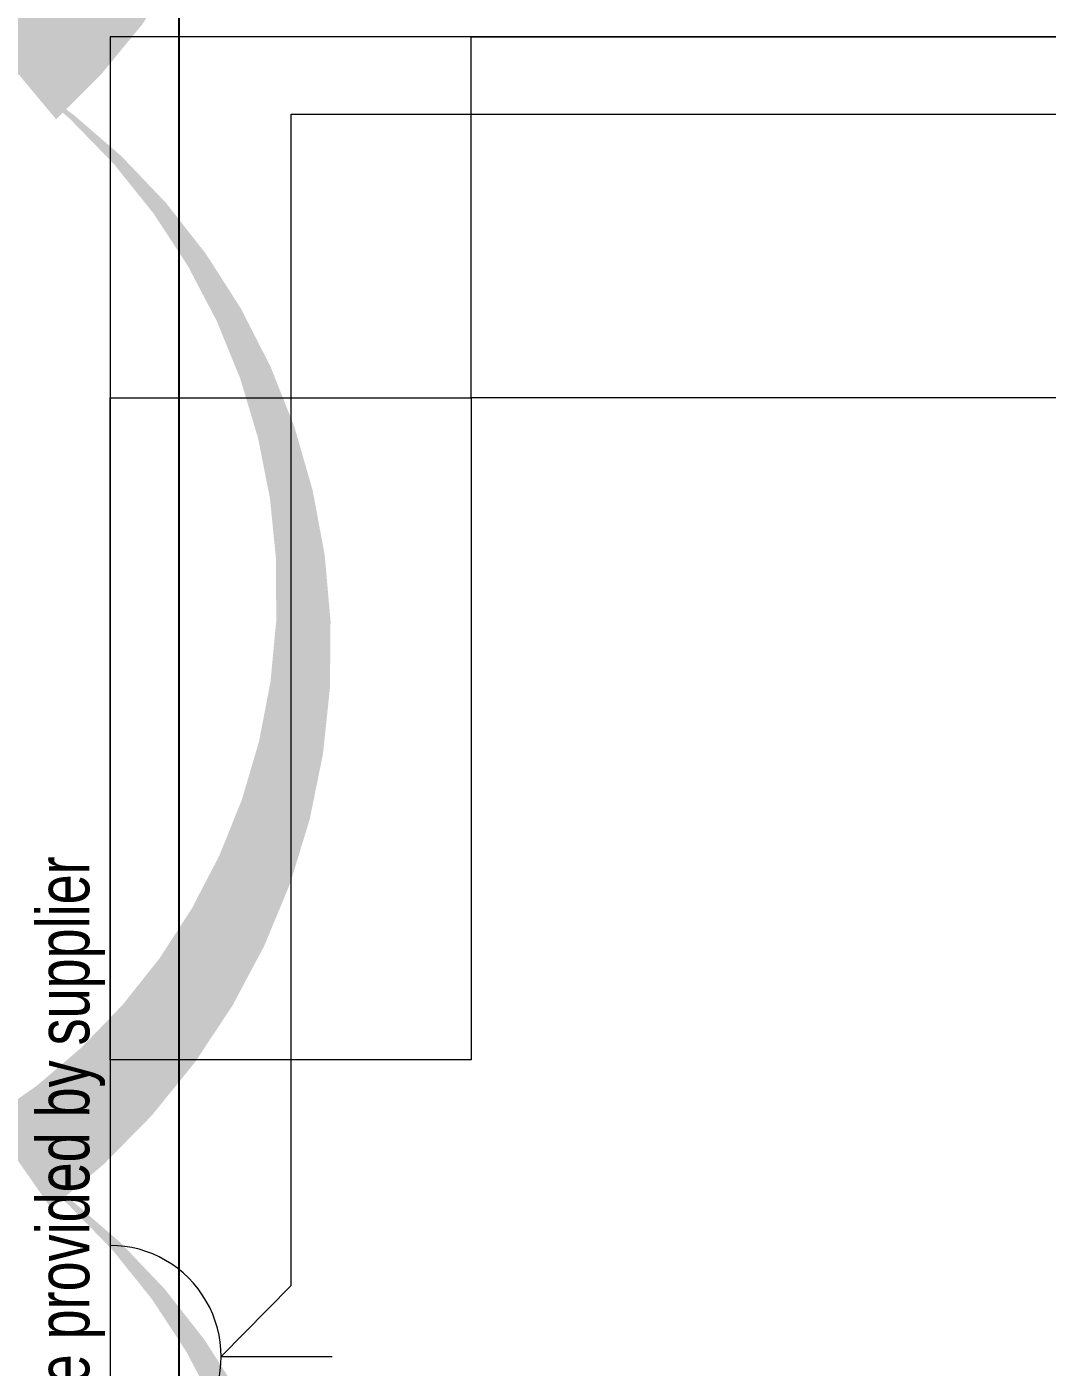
# Model space of a CAD drawing. Header units: metres. Extents: x 75097 to 220695, y -1557923 to -1361206.
# Drawn here: x 159060 to 160756, y -1400892 to -1398664 of the extents above; entities that cross this region are included whole.
import ezdxf
from ezdxf import colors
from ezdxf.entities.mleader import LeaderData, LeaderLine
from ezdxf.math import Vec2, Vec3

# ---------------------------------------------------------------- set-up
doc = ezdxf.new("R2010")
doc.units = ezdxf.units.M
doc.layers.get('0').update_dxf_attribs({"lineweight": 0})
doc.layers.add('A-100 - Copy$0$axes', color=8, linetype='Continuous')
doc.layers.add('A-100 - Copy$0$Medical Equipment and Furniture', color=8, linetype='Continuous', lineweight=0)
doc.layers.add('A-100 - Copy$0$Walls', color=8, linetype='Continuous', lineweight=0)
for name, color, linetype, lineweight, true_color in [('E-POWR', 7, 'Continuous', 9, 0x4e7e3e), ('EXF', 7, 'Continuous', 0, 0x4e7e3e), ('REV 01', 7, 'Continuous', 0, 0xe41b4d)]:
    doc.layers.add(name, color=color, linetype=linetype, lineweight=lineweight, true_color=true_color)
doc.styles.add('A-100 - Copy$0$X3G_ENTITY_257CFD', font='swisscl.ttf', dxfattribs={"height": 200})
doc.styles.get("Standard").update_dxf_attribs({"font": 'GOTHIC.TTF'})

# ---------------------------------------------------------------- blocks, each defined once
blk = doc.blocks.new('NORMAL SOCKET')
at = {"layer": 'E-POWR'}
for p, q in [((0, 307.7), (0, 615.4)), ((-307.7, 0), (307.7, 0))]:
    blk.add_line(p, q, dxfattribs=at)
blk.add_ellipse((0, 0), major_axis=(32.8, 305.9), ratio=1, start_param=4.81904, end_param=7.960633, dxfattribs=at)
blk = doc.blocks.new('A-100 - Copy')
at = {"layer": 'A-100 - Copy$0$axes'}
blk.add_line((159313.3, -1477297.4, 0), (159313.3, -1391762.7, 0), dxfattribs=at)
at = {"layer": 'A-100 - Copy$0$Medical Equipment and Furniture', "elevation": 0}
for points in [[(159798.3, -1398681), (160898.3, -1398681), (160898.3, -1399281), (159798.3, -1399281), (159798.3, -1398681)], [(159198.3, -1400381), (159198.3, -1399281), (159798.3, -1399281), (159798.3, -1400381), (159198.3, -1400381)]]:
    blk.add_lwpolyline(points, dxfattribs=at)
at = {"layer": 'A-100 - Copy$0$Walls'}
for p, q in [((161902.8, -1398681, 0), (159198.3, -1398681, 0)), ((159198.3, -1398681, 0), (159198.3, -1402250.6, 0))]:
    blk.add_line(p, q, dxfattribs=at)
at = {"layer": 'A-100 - Copy$0$Medical Equipment and Furniture', "insert": (159190.2, -1401333.8, -2.4), "char_height": 87.473, "width": 3260.537, "attachment_point": 8, "rotation": 90, "style": 'A-100 - Copy$0$X3G_ENTITY_257CFD'}
blk.add_mtext('77 is wall mounted. Distance from FFL to be provided by supplier', dxfattribs=at)

msp = doc.modelspace()

# ---------------------------------------------------------------- linework, layer by layer
at = {"layer": 'EXF', "color": 85, "elevation": 0}
msp.add_lwpolyline([(159382.9, -1400873.9), (159499.5, -1400755.8), (159499.5, -1398809.6), (161295.8, -1398809.6), (161434.9, -1398531), (161248.7, -1398272.1), (158136.9, -1398272.1), (153569.4, -1398272.2), (153414.4, -1398363.1), (153199.2, -1398276.2), (139979.4, -1398276.2), (139747.8, -1398363.1)], dxfattribs=at)

# ---------------------------------------------------------------- block references
at = {"layer": 'E-POWR', "color": 85, "xscale": 0.6, "yscale": 0.6, "zscale": 0.6, "rotation": 270}
msp.add_blockref('NORMAL SOCKET', (159198.3, -1400873.9, 0), dxfattribs=at)

# ---------------------------------------------------------------- next in the draw order: block references
msp.add_blockref('A-100 - Copy', (0, 0))

# ---------------------------------------------------------------- next in the draw order: linework, layer by layer
at = {"layer": 'REV 01', "color": 3, "elevation": -2.4}
msp.add_lwpolyline([(142666.9, -1397087.7, 0, 180.5, -0.520567), (144471.7, -1397087.6, 0, 180.5, -0.520567), (146276.4, -1397087.5, 0, 180.5, -0.520567), (148081.2, -1397087.5, 0, 180.5, -0.520567), (149886, -1397087.4, 0, 180.5, -0.520567), (151690.8, -1397087.3, 0, 180.5, -0.520567), (153495.6, -1397087.3, 0, 180.5, -0.520567), (155300.4, -1397087.2, 0, 180.5, -0.520567), (157105.1, -1397087.1, 0, 180.5, -0.520567), (158909.9, -1397087, 0, 180.5, -0.520567), (159050.9, -1398748.8, 0, 180.5, -0.520567), (159048.8, -1400553.6, 0, 180.5, -0.520567), (159046.6, -1402358.4, 0, 180.5, -0.520567), (159044.4, -1404163.1, 0, 180.5, -0.520567), (157940.6, -1404865, 0, 180.5, -0.520567), (156135.8, -1404865, 0, 180.5, -0.520567), (154331, -1404865.1, 0, 180.5, -0.520567), (152526.2, -1404865.2, 0, 180.5, -0.520567), (150721.5, -1404865.3, 0, 180.5, -0.520567), (148916.7, -1404865.3, 0, 180.5, -0.520567), (147111.9, -1404865.4, 0, 180.5, -0.520567), (145307.1, -1404865.5, 0, 180.5, -0.520567), (143502.3, -1404865.6, 0, 180.5, -0.520567), (141697.6, -1404865.6, 0, 180.5, -0.520567)], format="xyseb", dxfattribs=at)

# ---------------------------------------------------------------- next in the draw order: leaders
at = {"layer": 'E-POWR'}
ml = msp.add_multileader_mtext('Standard', dxfattribs=at)
ml.set_content('UPP-S4\\PRATING: 6KVA\\P12 WAYS each of 20A MCB', color=256)
ml.set_leader_properties()
ml.build(insert=Vec2(0, 0))
ml.multileader.update_dxf_attribs({"text_right_attachment_type": 6, "dogleg_length": 200, "arrow_head_size": 200})
ctx = ml.context
ctx.base_point, ctx.char_height, ctx.arrow_head_size, ctx.landing_gap_size, ctx.plane_origin = Vec3(157154.8, -1396674.8, 0), 250, 200, 100, Vec3(155937.2, -1396982.8, 0)
ctx.right_attachment = 6
notes = []
notes.append((ctx, [(0, (1, 1, 0), (156954.8, -1396674.8, 0), (1, 0), 200, [(0, [(155784.6, -1398697.7, 0)], 0, [])])]))
ctx.mtext.insert, ctx.mtext.width, ctx.mtext.flow_direction = Vec3(157254.8, -1396546.7, 0), 2596.853, 5
for ctx, leaders in notes:
    for number, flags, end, landing, length, lines in leaders:
        leader = LeaderData()
        leader.index, (leader.has_last_leader_line, leader.has_dogleg_vector, leader.attachment_direction) = number, flags
        leader.last_leader_point, leader.dogleg_vector, leader.dogleg_length = Vec3(end), Vec3(landing), length
        for number, points, colour, breaks in lines:
            line = LeaderLine()
            line.index, line.vertices, line.color, line.breaks = number, Vec3.list(points), colors.encode_raw_color(colour), breaks
            leader.lines.append(line)
        ctx.leaders.append(leader)

doc.saveas('drawing.dxf')
